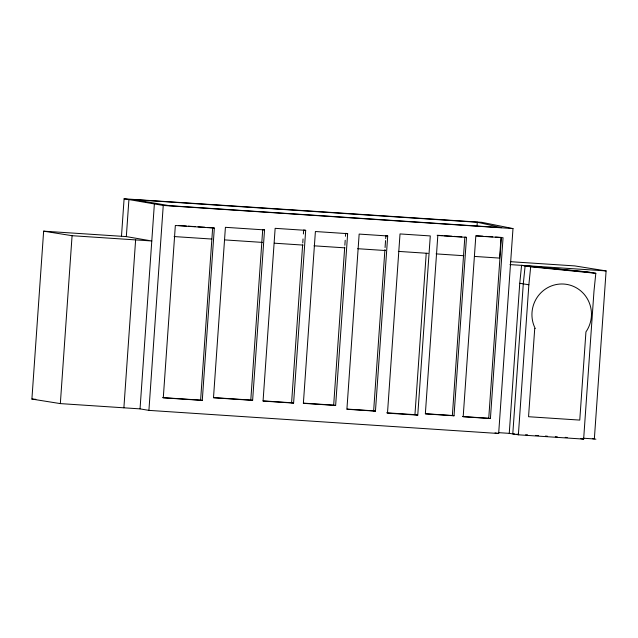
<?xml version="1.0" encoding="UTF-8"?>
<svg xmlns="http://www.w3.org/2000/svg" width="638" height="638" viewBox="0 0 638 638"><rect width="100%" height="100%" fill="white"/><g stroke="black" fill="none" stroke-linecap="round" stroke-linejoin="round"><path stroke-width="0.96" d="M121.467 236.427L124.099 198.801L481.826 222.327L512.992 228.571L498.661 433.505L148.917 410.378L140.041 408.878L60.339 403.607L31.9 399.069L43.639 231.163L126.324 236.602L151.788 240.973L72.078 235.701L43.639 231.163M60.339 403.607L72.078 235.701M126.324 236.602L128.916 199.574L124.099 198.801M123.884 407.81L135.623 239.904M140.041 408.878L154.372 203.945L128.916 199.574M148.917 410.378L163.248 205.444L154.372 203.945M212.661 227.774L214.336 228.061L202.278 400.401L200.603 400.122L212.661 227.774L207.781 227.455M252.624 400.369L250.79 400.058L262.712 229.592L264.539 229.903L252.624 400.369L213.499 397.777L225.413 227.319L264.539 229.903M303.393 233.986L303.664 230.015L305.682 230.35L293.6 403.104L291.59 402.761L302.627 244.904M302.763 242.919L303.042 238.947M345.477 236.299L345.684 233.325L347.646 233.652L335.636 405.465L333.674 405.13L344.711 247.225M344.855 245.239L345.198 240.279M385.687 238.636L385.894 235.669L387.705 235.972L375.455 411.143L373.645 410.84L384.929 249.522M385.065 247.544L385.551 240.614M417.754 415.147L387.489 413.145L400.018 233.931L430.283 235.932L417.754 415.147L414.947 414.668L426.232 253.278M454.025 415.785L452.358 415.498L464.831 237.097L466.506 237.376L454.025 415.785L425.347 413.887L437.82 235.478L466.506 237.376M477.009 226.179L477.28 222.255L134.331 199.686L169.285 205.667L501.707 227.654L477.28 222.255M501.021 237.472L499.586 258.087L474.776 256.444M490.415 418.544L463.188 416.742L475.828 235.916L503.055 237.719L490.415 418.544L488.74 418.265L501.388 237.432L495.551 237.049M509.252 433.354L519.747 283.304L521.581 265.352L586.697 271.836L595.812 273.295L593.978 291.247L583.642 439.103L518.375 434.813L509.252 433.354L498.374 432.644M518.375 434.813L528.862 284.763L530.696 266.812L521.581 265.352M534.724 328.53L528.551 416.726L579.767 420.091L585.939 331.904A30.449 29.747 -80.9 0 0 582.582 292.579A30.449 29.747 -80.9 0 0 544.047 290.043A30.449 29.747 -80.9 0 0 535.25 328.57M510.4 261.684L574.766 265.91L606.1 270.911L594.353 438.952L583.443 438.234M163.248 205.444L512.992 228.571M476.1 235.765L482.91 236.212M485.829 236.403L492.632 236.857M437.134 235.262L442.078 235.589M444.056 235.725L451.975 236.243M453.953 236.379L461.864 236.897M305.682 230.35L275.145 228.332L263.063 401.087L293.6 403.104M387.705 235.972L359.154 234.082L346.905 409.261L375.455 411.143M347.646 233.652L315.395 231.522L303.377 403.328L335.636 405.465M178.536 225.517L186.336 226.035M188.29 226.163L195.108 226.618M198.035 226.809L204.862 227.256M214.336 228.061L175.338 225.477L163.288 397.825L202.278 400.401M174.102 236.562L211.808 239.051M224.712 239.904L262.417 242.4M274.324 243.19L303.106 245.088M314.016 245.813L344.783 247.847M357.679 248.7L385.464 250.535M398.367 251.388L428.138 253.358M436.073 253.884L463.858 255.726M509.961 264.595L606.1 270.911M303.377 403.128L333.674 405.13M213.618 397.602L250.79 400.058M263.023 400.871L291.59 402.761M425.65 413.735L452.358 415.498M462.486 416.526L488.74 418.265M347.064 409.086L373.645 410.84M162.586 397.61L200.603 400.122M386.628 412.794L414.947 414.668M31.9 399.069L35.84 399.324M514.77 434.047L512.793 433.92L523.288 283.87L525.122 265.918L590.238 272.402M516.748 434.183L518.726 434.311M525.648 434.765L527.626 434.893M535.537 435.419L538.504 435.61M545.426 436.065L547.404 436.201M555.315 436.719L557.293 436.847M565.204 437.365L567.182 437.501M530.696 266.812L595.812 273.295M519.747 283.304L528.862 284.763M592.391 438.641L595.892 439.199M580.851 438.657L583.642 439.103M495.016 432.891L498.661 433.505"/></g></svg>
